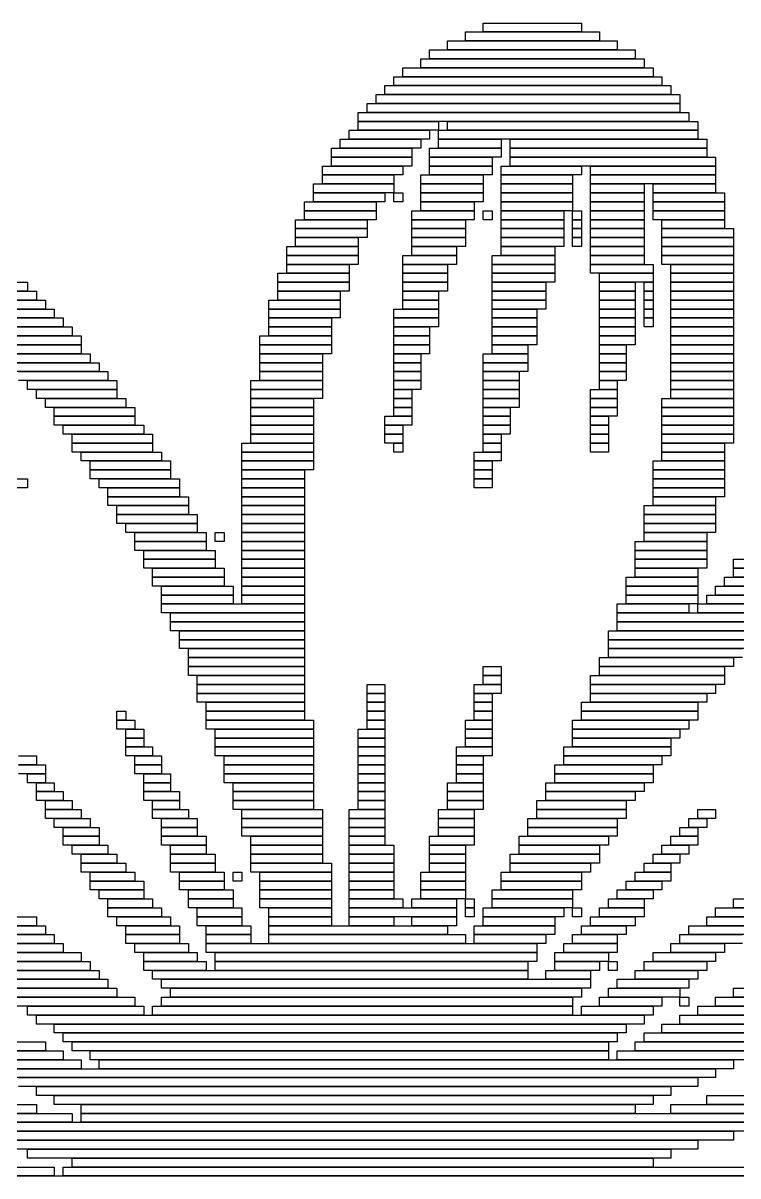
# Model space of a CAD drawing. Extents: x 372 to 652, y 304 to 721.
# Drawn here: x 474.5 to 554.5, y 592 to 721 of the extents above; entities that cross this region are included whole.
import ezdxf

# ---------------------------------------------------------------- set-up
doc = ezdxf.new("R2010")
doc.units = 0

msp = doc.modelspace()

# ---------------------------------------------------------------- linework, layer by layer
for p, q in [((524, 720), (539, 720)), ((524, 719), (524, 720)), ((526, 721), (537, 721)), ((526, 720), (526, 721)), ((537, 720), (526, 720)), ((537, 721), (537, 720)), ((539, 720), (539, 719)), ((522, 719), (541, 719)), ((522, 718), (522, 719)), ((539, 719), (524, 719)), ((541, 719), (541, 718)), ((520, 718), (543, 718)), ((520, 717), (520, 718)), ((541, 718), (522, 718)), ((543, 718), (543, 717)), ((517, 716), (545, 716)), ((517, 715), (517, 716)), ((519, 717), (544, 717)), ((519, 716), (519, 717)), ((544, 716), (519, 716)), ((543, 717), (520, 717)), ((544, 717), (544, 716)), ((545, 716), (545, 715)), ((516, 715), (546, 715)), ((516, 714), (516, 715)), ((545, 715), (517, 715)), ((546, 715), (546, 714)), ((515, 714), (547, 714)), ((515, 713), (515, 714)), ((546, 714), (516, 714)), ((547, 714), (547, 713)), ((514, 713), (548, 713)), ((514, 712), (514, 713)), ((547, 713), (515, 713)), ((548, 713), (548, 712)), ((512, 711), (549, 711)), ((512, 710), (512, 711)), ((513, 712), (548, 712)), ((513, 711), (513, 712)), ((548, 711), (513, 711)), ((548, 712), (514, 712)), ((548, 712), (548, 711)), ((549, 711), (549, 710)), ((549, 710), (512, 710)), ((512, 710), (521, 710)), ((512, 709), (512, 710)), ((521, 710), (521, 709)), ((522, 710), (550, 710)), ((522, 709), (522, 710)), ((550, 710), (550, 709)), ((511, 709), (520, 709)), ((511, 708), (511, 709)), ((521, 709), (512, 709)), ((520, 709), (520, 708)), ((521, 709), (550, 709)), ((521, 708), (521, 709)), ((550, 709), (522, 709)), ((550, 709), (550, 708)), ((509, 707), (518, 707)), ((509, 706), (509, 707)), ((510, 708), (519, 708)), ((510, 707), (510, 708)), ((519, 707), (510, 707)), ((520, 708), (511, 708)), ((518, 707), (518, 706)), ((519, 708), (519, 707)), ((520, 707), (528, 707)), ((520, 706), (520, 707)), ((550, 708), (521, 708)), ((521, 708), (528, 708)), ((521, 707), (521, 708)), ((528, 707), (521, 707)), ((528, 708), (528, 707)), ((528, 707), (528, 706)), ((529, 708), (551, 708)), ((529, 707), (529, 708)), ((551, 707), (529, 707)), ((529, 707), (551, 707)), ((529, 706), (529, 707)), ((551, 708), (551, 707)), ((551, 707), (551, 706)), ((518, 706), (509, 706)), ((509, 706), (518, 706)), ((509, 705), (509, 706)), ((518, 706), (518, 705)), ((528, 706), (520, 706)), ((520, 706), (527, 706)), ((520, 705), (520, 706)), ((527, 706), (527, 705)), ((551, 706), (529, 706)), ((529, 706), (552, 706)), ((529, 705), (529, 706)), ((552, 706), (552, 705)), ((508, 705), (517, 705)), ((508, 704), (508, 705)), ((518, 705), (509, 705)), ((517, 705), (517, 704)), ((527, 705), (520, 705)), ((520, 705), (527, 705)), ((520, 704), (520, 705)), ((527, 705), (527, 704)), ((528, 705), (537, 705)), ((528, 704), (528, 705)), ((552, 705), (529, 705)), ((537, 705), (537, 704)), ((538, 705), (552, 705)), ((538, 704), (538, 705)), ((552, 705), (552, 704)), ((517, 704), (508, 704)), ((508, 704), (516, 704)), ((508, 703), (508, 704)), ((516, 704), (516, 703)), ((519, 704), (526, 704)), ((519, 703), (519, 704)), ((527, 704), (520, 704)), ((526, 704), (526, 703)), ((537, 704), (528, 704)), ((528, 704), (536, 704)), ((528, 703), (528, 704)), ((536, 704), (536, 703)), ((552, 704), (538, 704)), ((538, 704), (552, 704)), ((538, 703), (538, 704)), ((552, 704), (552, 703)), ((507, 703), (516, 703)), ((507, 702), (507, 703)), ((516, 702), (507, 702)), ((507, 702), (515, 702)), ((507, 701), (507, 702)), ((516, 703), (508, 703)), ((515, 702), (515, 701)), ((516, 703), (516, 702)), ((516, 702), (517, 702)), ((516, 701), (516, 702)), ((517, 702), (517, 701)), ((526, 703), (519, 703)), ((519, 703), (526, 703)), ((519, 702), (519, 703)), ((526, 702), (519, 702)), ((519, 702), (526, 702)), ((519, 701), (519, 702)), ((526, 703), (526, 702)), ((526, 702), (526, 701)), ((536, 703), (528, 703)), ((528, 703), (536, 703)), ((528, 702), (528, 703)), ((536, 702), (528, 702)), ((528, 702), (536, 702)), ((528, 701), (528, 702)), ((536, 703), (536, 702)), ((536, 702), (536, 701)), ((552, 703), (538, 703)), ((538, 703), (544, 703)), ((538, 702), (538, 703)), ((544, 702), (538, 702)), ((538, 702), (544, 702)), ((538, 701), (538, 702)), ((544, 703), (544, 702)), ((544, 702), (544, 701)), ((545, 703), (552, 703)), ((545, 702), (545, 703)), ((552, 702), (545, 702)), ((545, 702), (553, 702)), ((545, 701), (545, 702)), ((552, 703), (552, 702)), ((553, 702), (553, 701)), ((506, 701), (514, 701)), ((506, 700), (506, 701)), ((515, 701), (507, 701)), ((514, 701), (514, 700)), ((517, 701), (516, 701)), ((526, 701), (519, 701)), ((519, 701), (525, 701)), ((519, 700), (519, 701)), ((525, 701), (525, 700)), ((536, 701), (528, 701)), ((528, 701), (536, 701)), ((528, 700), (528, 701)), ((536, 701), (536, 700)), ((544, 701), (538, 701)), ((538, 701), (544, 701)), ((538, 700), (538, 701)), ((544, 701), (544, 700)), ((553, 701), (545, 701)), ((545, 701), (553, 701)), ((545, 700), (545, 701)), ((553, 701), (553, 700)), ((514, 700), (506, 700)), ((506, 700), (514, 700)), ((506, 699), (506, 700)), ((514, 700), (514, 699)), ((518, 700), (525, 700)), ((518, 699), (518, 700)), ((525, 700), (519, 700)), ((525, 700), (525, 699)), ((526, 700), (527, 700)), ((526, 699), (526, 700)), ((527, 700), (527, 699)), ((536, 700), (528, 700)), ((528, 700), (535, 700)), ((528, 699), (528, 700)), ((535, 700), (535, 699)), ((536, 700), (537, 700)), ((536, 699), (536, 700)), ((537, 700), (537, 699)), ((544, 700), (538, 700)), ((538, 700), (544, 700)), ((538, 699), (538, 700)), ((544, 700), (544, 699)), ((553, 700), (545, 700)), ((545, 700), (553, 700)), ((545, 699), (545, 700)), ((553, 700), (553, 699)), ((505, 699), (513, 699)), ((505, 698), (505, 699)), ((513, 698), (505, 698)), ((505, 698), (513, 698)), ((505, 697), (505, 698)), ((514, 699), (506, 699)), ((513, 699), (513, 698)), ((513, 698), (513, 697)), ((525, 699), (518, 699)), ((518, 699), (524, 699)), ((518, 698), (518, 699)), ((524, 698), (518, 698)), ((518, 698), (524, 698)), ((518, 697), (518, 698)), ((524, 699), (524, 698)), ((524, 698), (524, 697)), ((527, 699), (526, 699)), ((535, 699), (528, 699)), ((528, 699), (535, 699)), ((528, 698), (528, 699)), ((535, 698), (528, 698)), ((528, 698), (535, 698)), ((528, 697), (528, 698)), ((535, 699), (535, 698)), ((535, 698), (535, 697)), ((537, 699), (536, 699)), ((536, 699), (537, 699)), ((536, 698), (536, 699)), ((537, 698), (536, 698)), ((536, 698), (537, 698)), ((536, 697), (536, 698)), ((537, 699), (537, 698)), ((537, 698), (537, 697)), ((544, 699), (538, 699)), ((538, 699), (544, 699)), ((538, 698), (538, 699)), ((544, 698), (538, 698)), ((538, 698), (544, 698)), ((538, 697), (538, 698)), ((544, 699), (544, 698)), ((544, 698), (544, 697)), ((553, 699), (545, 699)), ((546, 699), (553, 699)), ((546, 698), (546, 699)), ((553, 698), (546, 698)), ((546, 698), (554, 698)), ((546, 697), (546, 698)), ((553, 699), (553, 698)), ((554, 698), (554, 697)), ((513, 697), (505, 697)), ((505, 697), (512, 697)), ((505, 696), (505, 697)), ((512, 697), (512, 696)), ((524, 697), (518, 697)), ((518, 697), (524, 697)), ((518, 696), (518, 697)), ((524, 697), (524, 696)), ((535, 697), (528, 697)), ((528, 697), (535, 697)), ((528, 696), (528, 697)), ((535, 697), (535, 696)), ((537, 697), (536, 697)), ((536, 697), (537, 697)), ((536, 696), (536, 697)), ((537, 697), (537, 696)), ((544, 697), (538, 697)), ((538, 697), (544, 697)), ((538, 696), (538, 697)), ((544, 697), (544, 696)), ((554, 697), (546, 697)), ((546, 697), (554, 697)), ((546, 696), (546, 697)), ((554, 697), (554, 696)), ((504, 696), (512, 696)), ((504, 695), (504, 696)), ((512, 696), (505, 696)), ((512, 696), (512, 695)), ((524, 696), (518, 696)), ((518, 696), (523, 696)), ((518, 695), (518, 696)), ((523, 696), (523, 695)), ((535, 696), (528, 696)), ((528, 696), (534, 696)), ((528, 695), (528, 696)), ((534, 696), (534, 695)), ((537, 696), (536, 696)), ((544, 696), (538, 696)), ((538, 696), (544, 696)), ((538, 695), (538, 696)), ((544, 696), (544, 695)), ((554, 696), (546, 696)), ((546, 696), (554, 696)), ((546, 695), (546, 696)), ((554, 696), (554, 695)), ((512, 695), (504, 695)), ((504, 695), (512, 695)), ((504, 694), (504, 695)), ((512, 695), (512, 694)), ((517, 695), (523, 695)), ((517, 694), (517, 695)), ((523, 695), (518, 695)), ((523, 695), (523, 694)), ((527, 695), (534, 695)), ((527, 694), (527, 695)), ((534, 695), (528, 695)), ((534, 695), (534, 694)), ((544, 695), (538, 695)), ((538, 695), (544, 695)), ((538, 694), (538, 695)), ((544, 695), (544, 694)), ((554, 695), (546, 695)), ((546, 695), (554, 695)), ((546, 694), (546, 695)), ((554, 695), (554, 694)), ((503, 693), (511, 693)), ((503, 692), (503, 693)), ((512, 694), (504, 694)), ((504, 694), (511, 694)), ((504, 693), (504, 694)), ((511, 693), (504, 693)), ((511, 694), (511, 693)), ((511, 693), (511, 692)), ((523, 694), (517, 694)), ((517, 694), (522, 694)), ((517, 693), (517, 694)), ((522, 693), (517, 693)), ((517, 693), (522, 693)), ((517, 692), (517, 693)), ((522, 694), (522, 693)), ((522, 693), (522, 692)), ((534, 694), (527, 694)), ((527, 694), (534, 694)), ((527, 693), (527, 694)), ((534, 693), (527, 693)), ((527, 693), (534, 693)), ((527, 692), (527, 693)), ((534, 694), (534, 693)), ((534, 693), (534, 692)), ((544, 694), (538, 694)), ((538, 694), (545, 694)), ((538, 693), (538, 694)), ((545, 693), (538, 693)), ((539, 693), (545, 693)), ((539, 692), (539, 693)), ((545, 694), (545, 693)), ((545, 693), (545, 692)), ((554, 694), (546, 694)), ((547, 694), (554, 694)), ((547, 693), (547, 694)), ((554, 693), (547, 693)), ((547, 693), (554, 693)), ((547, 692), (547, 693)), ((554, 694), (554, 693)), ((554, 693), (554, 692)), ((463, 692), (475, 692)), ((475, 692), (475, 691)), ((511, 692), (503, 692)), ((503, 692), (511, 692)), ((503, 691), (503, 692)), ((511, 692), (511, 691)), ((522, 692), (517, 692)), ((517, 692), (522, 692)), ((517, 691), (517, 692)), ((522, 692), (522, 691)), ((534, 692), (527, 692)), ((527, 692), (533, 692)), ((527, 691), (527, 692)), ((533, 692), (533, 691)), ((545, 692), (539, 692)), ((539, 692), (543, 692)), ((539, 691), (539, 692)), ((543, 692), (543, 691)), ((544, 692), (545, 692)), ((544, 691), (544, 692)), ((545, 692), (545, 691)), ((554, 692), (547, 692)), ((547, 692), (554, 692)), ((547, 691), (547, 692)), ((554, 692), (554, 691)), ((475, 691), (463, 691)), ((465, 691), (476, 691)), ((476, 691), (476, 690)), ((511, 691), (503, 691)), ((503, 691), (510, 691)), ((503, 690), (503, 691)), ((510, 691), (510, 690)), ((522, 691), (517, 691)), ((517, 691), (521, 691)), ((517, 690), (517, 691)), ((521, 691), (521, 690)), ((533, 691), (527, 691)), ((527, 691), (533, 691)), ((527, 690), (527, 691)), ((533, 691), (533, 690)), ((543, 691), (539, 691)), ((539, 691), (543, 691)), ((539, 690), (539, 691)), ((543, 691), (543, 690)), ((545, 691), (544, 691)), ((544, 691), (545, 691)), ((544, 690), (544, 691)), ((545, 691), (545, 690)), ((554, 691), (547, 691)), ((547, 691), (554, 691)), ((547, 690), (547, 691)), ((554, 691), (554, 690)), ((476, 690), (465, 690)), ((466, 690), (477, 690)), ((477, 689), (466, 689)), ((467, 689), (478, 689)), ((477, 690), (477, 689)), ((478, 689), (478, 688)), ((502, 690), (510, 690)), ((502, 689), (502, 690)), ((510, 689), (502, 689)), ((502, 689), (510, 689)), ((502, 688), (502, 689)), ((510, 690), (503, 690)), ((510, 690), (510, 689)), ((510, 689), (510, 688)), ((516, 689), (521, 689)), ((516, 688), (516, 689)), ((521, 690), (517, 690)), ((517, 690), (521, 690)), ((517, 689), (517, 690)), ((521, 689), (517, 689)), ((521, 690), (521, 689)), ((521, 689), (521, 688)), ((533, 690), (527, 690)), ((527, 690), (533, 690)), ((527, 689), (527, 690)), ((533, 689), (527, 689)), ((527, 689), (532, 689)), ((527, 688), (527, 689)), ((532, 689), (532, 688)), ((533, 690), (533, 689)), ((543, 690), (539, 690)), ((539, 690), (543, 690)), ((539, 689), (539, 690)), ((543, 689), (539, 689)), ((539, 689), (543, 689)), ((539, 688), (539, 689)), ((543, 690), (543, 689)), ((543, 689), (543, 688)), ((545, 690), (544, 690)), ((544, 690), (545, 690)), ((544, 689), (544, 690)), ((545, 689), (544, 689)), ((544, 689), (545, 689)), ((544, 688), (544, 689)), ((545, 690), (545, 689)), ((545, 689), (545, 688)), ((554, 690), (547, 690)), ((547, 690), (554, 690)), ((547, 689), (547, 690)), ((554, 689), (547, 689)), ((547, 689), (554, 689)), ((547, 688), (547, 689)), ((554, 690), (554, 689)), ((554, 689), (554, 688)), ((478, 688), (467, 688)), ((469, 688), (479, 688)), ((479, 688), (479, 687)), ((510, 688), (502, 688)), ((502, 688), (509, 688)), ((502, 687), (502, 688)), ((509, 688), (509, 687)), ((521, 688), (516, 688)), ((516, 688), (521, 688)), ((516, 687), (516, 688)), ((521, 688), (521, 687)), ((532, 688), (527, 688)), ((527, 688), (532, 688)), ((527, 687), (527, 688)), ((532, 688), (532, 687)), ((543, 688), (539, 688)), ((539, 688), (543, 688)), ((539, 687), (539, 688)), ((543, 688), (543, 687)), ((545, 688), (544, 688)), ((544, 688), (545, 688)), ((544, 687), (544, 688)), ((545, 688), (545, 687)), ((554, 688), (547, 688)), ((547, 688), (554, 688)), ((547, 687), (547, 688)), ((554, 688), (554, 687)), ((479, 687), (469, 687)), ((470, 687), (480, 687)), ((480, 687), (480, 686)), ((509, 687), (502, 687)), ((502, 687), (509, 687)), ((502, 686), (502, 687)), ((509, 687), (509, 686)), ((521, 687), (516, 687)), ((516, 687), (520, 687)), ((516, 686), (516, 687)), ((520, 687), (520, 686)), ((532, 687), (527, 687)), ((527, 687), (532, 687)), ((527, 686), (527, 687)), ((532, 687), (532, 686)), ((543, 687), (539, 687)), ((539, 687), (543, 687)), ((539, 686), (539, 687)), ((543, 687), (543, 686)), ((545, 687), (544, 687)), ((554, 687), (547, 687)), ((547, 687), (554, 687)), ((547, 686), (547, 687)), ((554, 687), (554, 686)), ((480, 686), (470, 686)), ((471, 686), (481, 686)), ((481, 685), (471, 685)), ((472, 685), (481, 685)), ((481, 686), (481, 685)), ((481, 685), (481, 684)), ((501, 686), (509, 686)), ((501, 685), (501, 686)), ((509, 685), (501, 685)), ((501, 685), (509, 685)), ((501, 684), (501, 685)), ((509, 686), (502, 686)), ((509, 686), (509, 685)), ((509, 685), (509, 684)), ((520, 686), (516, 686)), ((516, 686), (520, 686)), ((516, 685), (516, 686)), ((520, 685), (516, 685)), ((516, 685), (520, 685)), ((516, 684), (516, 685)), ((520, 686), (520, 685)), ((520, 685), (520, 684)), ((532, 686), (527, 686)), ((527, 686), (532, 686)), ((527, 685), (527, 686)), ((532, 685), (527, 685)), ((527, 685), (531, 685)), ((527, 684), (527, 685)), ((531, 685), (531, 684)), ((532, 686), (532, 685)), ((543, 686), (539, 686)), ((539, 686), (543, 686)), ((539, 685), (539, 686)), ((543, 685), (539, 685)), ((539, 685), (542, 685)), ((539, 684), (539, 685)), ((542, 685), (542, 684)), ((543, 686), (543, 685)), ((554, 686), (547, 686)), ((547, 686), (554, 686)), ((547, 685), (547, 686)), ((554, 685), (547, 685)), ((547, 685), (554, 685)), ((547, 684), (547, 685)), ((554, 686), (554, 685)), ((554, 685), (554, 684)), ((481, 684), (472, 684)), ((473, 684), (482, 684)), ((482, 684), (482, 683)), ((509, 684), (501, 684)), ((501, 684), (508, 684)), ((501, 683), (501, 684)), ((508, 684), (508, 683)), ((520, 684), (516, 684)), ((516, 684), (519, 684)), ((516, 683), (516, 684)), ((519, 684), (519, 683)), ((526, 684), (531, 684)), ((526, 683), (526, 684)), ((531, 684), (527, 684)), ((531, 684), (531, 683)), ((542, 684), (539, 684)), ((539, 684), (542, 684)), ((539, 683), (539, 684)), ((542, 684), (542, 683)), ((554, 684), (547, 684)), ((547, 684), (554, 684)), ((547, 683), (547, 684)), ((554, 684), (554, 683)), ((482, 683), (473, 683)), ((473, 683), (483, 683)), ((483, 683), (483, 682)), ((508, 683), (501, 683)), ((501, 683), (508, 683)), ((501, 682), (501, 683)), ((508, 683), (508, 682)), ((519, 683), (516, 683)), ((516, 683), (519, 683)), ((516, 682), (516, 683)), ((519, 683), (519, 682)), ((531, 683), (526, 683)), ((526, 683), (531, 683)), ((526, 682), (526, 683)), ((531, 683), (531, 682)), ((542, 683), (539, 683)), ((539, 683), (542, 683)), ((539, 682), (539, 683)), ((542, 683), (542, 682)), ((554, 683), (547, 683)), ((547, 683), (554, 683)), ((547, 682), (547, 683)), ((554, 683), (554, 682)), ((483, 682), (473, 682)), ((474, 682), (484, 682)), ((484, 682), (484, 681)), ((508, 682), (501, 682)), ((501, 682), (508, 682)), ((501, 681), (501, 682)), ((508, 682), (508, 681)), ((519, 682), (516, 682)), ((516, 682), (519, 682)), ((516, 681), (516, 682)), ((519, 682), (519, 681)), ((531, 682), (526, 682)), ((526, 682), (530, 682)), ((526, 681), (526, 682)), ((530, 682), (530, 681)), ((542, 682), (539, 682)), ((539, 682), (542, 682)), ((539, 681), (539, 682)), ((542, 682), (542, 681)), ((554, 682), (547, 682)), ((547, 682), (554, 682)), ((547, 681), (547, 682)), ((554, 682), (554, 681)), ((484, 681), (474, 681)), ((475, 681), (485, 681)), ((475, 680), (475, 681)), ((485, 680), (475, 680)), ((476, 680), (485, 680)), ((476, 679), (476, 680)), ((485, 681), (485, 680)), ((485, 680), (485, 679)), ((500, 681), (508, 681)), ((500, 680), (500, 681)), ((508, 680), (500, 680)), ((500, 680), (508, 680)), ((500, 679), (500, 680)), ((508, 681), (501, 681)), ((508, 681), (508, 680)), ((508, 680), (508, 679)), ((519, 681), (516, 681)), ((516, 681), (519, 681)), ((516, 680), (516, 681)), ((519, 680), (516, 680)), ((516, 680), (518, 680)), ((516, 679), (516, 680)), ((518, 680), (518, 679)), ((519, 681), (519, 680)), ((530, 681), (526, 681)), ((526, 681), (530, 681)), ((526, 680), (526, 681)), ((530, 680), (526, 680)), ((526, 680), (530, 680)), ((526, 679), (526, 680)), ((530, 681), (530, 680)), ((530, 680), (530, 679)), ((538, 680), (541, 680)), ((538, 679), (538, 680)), ((542, 681), (539, 681)), ((539, 681), (541, 681)), ((539, 680), (539, 681)), ((541, 680), (539, 680)), ((541, 681), (541, 680)), ((541, 680), (541, 679)), ((554, 681), (547, 681)), ((547, 681), (554, 681)), ((547, 680), (547, 681)), ((554, 680), (547, 680)), ((547, 680), (554, 680)), ((547, 679), (547, 680)), ((554, 681), (554, 680)), ((554, 680), (554, 679)), ((485, 679), (476, 679)), ((477, 679), (486, 679)), ((477, 678), (477, 679)), ((486, 679), (486, 678)), ((508, 679), (500, 679)), ((500, 679), (507, 679)), ((500, 678), (500, 679)), ((507, 679), (507, 678)), ((518, 679), (516, 679)), ((516, 679), (518, 679)), ((516, 678), (516, 679)), ((518, 679), (518, 678)), ((530, 679), (526, 679)), ((526, 679), (530, 679)), ((526, 678), (526, 679)), ((530, 679), (530, 678)), ((541, 679), (538, 679)), ((538, 679), (541, 679)), ((538, 678), (538, 679)), ((541, 679), (541, 678)), ((546, 679), (554, 679)), ((546, 678), (546, 679)), ((554, 679), (547, 679)), ((554, 679), (554, 678)), ((486, 678), (477, 678)), ((478, 678), (487, 678)), ((478, 677), (478, 678)), ((487, 678), (487, 677)), ((507, 678), (500, 678)), ((500, 678), (507, 678)), ((500, 677), (500, 678)), ((507, 678), (507, 677)), ((518, 678), (516, 678)), ((516, 678), (518, 678)), ((516, 677), (516, 678)), ((518, 678), (518, 677)), ((530, 678), (526, 678)), ((526, 678), (529, 678)), ((526, 677), (526, 678)), ((529, 678), (529, 677)), ((541, 678), (538, 678)), ((538, 678), (541, 678)), ((538, 677), (538, 678)), ((541, 678), (541, 677)), ((554, 678), (546, 678)), ((546, 678), (554, 678)), ((546, 677), (546, 678)), ((554, 678), (554, 677)), ((487, 677), (478, 677)), ((478, 677), (487, 677)), ((478, 676), (478, 677)), ((487, 676), (478, 676)), ((479, 676), (488, 676)), ((479, 675), (479, 676)), ((487, 677), (487, 676)), ((488, 676), (488, 675)), ((507, 677), (500, 677)), ((500, 677), (507, 677)), ((500, 676), (500, 677)), ((507, 676), (500, 676)), ((500, 676), (507, 676)), ((500, 675), (500, 676)), ((507, 677), (507, 676)), ((507, 676), (507, 675)), ((515, 677), (518, 677)), ((515, 676), (515, 677)), ((518, 676), (515, 676)), ((515, 676), (517, 676)), ((515, 675), (515, 676)), ((518, 677), (516, 677)), ((517, 676), (517, 675)), ((518, 677), (518, 676)), ((529, 677), (526, 677)), ((526, 677), (529, 677)), ((526, 676), (526, 677)), ((529, 676), (526, 676)), ((526, 676), (529, 676)), ((526, 675), (526, 676)), ((529, 677), (529, 676)), ((529, 676), (529, 675)), ((541, 677), (538, 677)), ((538, 677), (540, 677)), ((538, 676), (538, 677)), ((540, 676), (538, 676)), ((538, 676), (540, 676)), ((538, 675), (538, 676)), ((540, 677), (540, 676)), ((540, 676), (540, 675)), ((554, 677), (546, 677)), ((546, 677), (554, 677)), ((546, 676), (546, 677)), ((554, 676), (546, 676)), ((546, 676), (554, 676)), ((546, 675), (546, 676)), ((554, 677), (554, 676)), ((554, 676), (554, 675)), ((488, 675), (479, 675)), ((480, 675), (489, 675)), ((480, 674), (480, 675)), ((489, 675), (489, 674)), ((507, 675), (500, 675)), ((500, 675), (507, 675)), ((500, 674), (500, 675)), ((507, 675), (507, 674)), ((517, 675), (515, 675)), ((515, 675), (517, 675)), ((515, 674), (515, 675)), ((517, 675), (517, 674)), ((529, 675), (526, 675)), ((526, 675), (528, 675)), ((526, 674), (526, 675)), ((528, 675), (528, 674)), ((540, 675), (538, 675)), ((538, 675), (540, 675)), ((538, 674), (538, 675)), ((540, 675), (540, 674)), ((554, 675), (546, 675)), ((546, 675), (554, 675)), ((546, 674), (546, 675)), ((554, 675), (554, 674)), ((489, 674), (480, 674)), ((480, 674), (489, 674)), ((480, 673), (480, 674)), ((489, 674), (489, 673)), ((499, 674), (507, 674)), ((499, 673), (499, 674)), ((507, 674), (500, 674)), ((507, 674), (507, 673)), ((517, 674), (515, 674)), ((516, 674), (517, 674)), ((516, 673), (516, 674)), ((517, 674), (517, 673)), ((528, 674), (526, 674)), ((526, 674), (528, 674)), ((526, 673), (526, 674)), ((528, 674), (528, 673)), ((540, 674), (538, 674)), ((538, 674), (540, 674)), ((538, 673), (538, 674)), ((540, 674), (540, 673)), ((554, 674), (546, 674)), ((546, 674), (553, 674)), ((546, 673), (546, 674)), ((553, 674), (553, 673)), ((489, 673), (480, 673)), ((481, 673), (490, 673)), ((481, 672), (481, 673)), ((490, 673), (490, 672)), ((507, 673), (499, 673)), ((499, 673), (507, 673)), ((499, 672), (499, 673)), ((507, 673), (507, 672)), ((517, 673), (516, 673)), ((525, 673), (528, 673)), ((525, 672), (525, 673)), ((528, 673), (526, 673)), ((528, 673), (528, 672)), ((540, 673), (538, 673)), ((553, 673), (546, 673)), ((546, 673), (553, 673)), ((546, 672), (546, 673)), ((553, 673), (553, 672)), ((490, 672), (481, 672)), ((482, 672), (491, 672)), ((482, 671), (482, 672)), ((491, 671), (482, 671)), ((482, 671), (491, 671)), ((482, 670), (482, 671)), ((491, 672), (491, 671)), ((491, 671), (491, 670)), ((507, 672), (499, 672)), ((499, 672), (507, 672)), ((499, 671), (499, 672)), ((507, 671), (499, 671)), ((499, 671), (506, 671)), ((499, 670), (499, 671)), ((506, 671), (506, 670)), ((507, 672), (507, 671)), ((528, 672), (525, 672)), ((525, 672), (527, 672)), ((525, 671), (525, 672)), ((527, 671), (525, 671)), ((525, 671), (527, 671)), ((525, 670), (525, 671)), ((527, 672), (527, 671)), ((527, 671), (527, 670)), ((545, 672), (553, 672)), ((545, 671), (545, 672)), ((553, 671), (545, 671)), ((545, 671), (553, 671)), ((545, 670), (545, 671)), ((553, 672), (546, 672)), ((553, 672), (553, 671)), ((553, 671), (553, 670)), ((473, 670), (475, 670)), ((475, 670), (475, 669)), ((491, 670), (482, 670)), ((483, 670), (492, 670)), ((483, 669), (483, 670)), ((492, 670), (492, 669)), ((506, 670), (499, 670)), ((499, 670), (506, 670)), ((499, 669), (499, 670)), ((506, 670), (506, 669)), ((527, 670), (525, 670)), ((525, 670), (527, 670)), ((525, 669), (525, 670)), ((527, 670), (527, 669)), ((553, 670), (545, 670)), ((545, 670), (553, 670)), ((545, 669), (545, 670)), ((553, 670), (553, 669)), ((475, 669), (473, 669)), ((492, 669), (483, 669)), ((484, 669), (492, 669)), ((484, 668), (484, 669)), ((492, 669), (492, 668)), ((506, 669), (499, 669)), ((499, 669), (506, 669)), ((499, 668), (499, 669)), ((506, 669), (506, 668)), ((527, 669), (525, 669)), ((553, 669), (545, 669)), ((545, 669), (553, 669)), ((545, 668), (545, 669)), ((553, 669), (553, 668)), ((492, 668), (484, 668)), ((484, 668), (493, 668)), ((484, 667), (484, 668)), ((493, 667), (484, 667)), ((485, 667), (493, 667)), ((485, 666), (485, 667)), ((493, 668), (493, 667)), ((493, 667), (493, 666)), ((506, 668), (499, 668)), ((499, 668), (506, 668)), ((499, 667), (499, 668)), ((506, 667), (499, 667)), ((499, 667), (506, 667)), ((499, 666), (499, 667)), ((506, 668), (506, 667)), ((506, 667), (506, 666)), ((544, 667), (552, 667)), ((544, 666), (544, 667)), ((553, 668), (545, 668)), ((545, 668), (552, 668)), ((545, 667), (545, 668)), ((552, 667), (545, 667)), ((552, 668), (552, 667)), ((552, 667), (552, 666)), ((493, 666), (485, 666)), ((485, 666), (494, 666)), ((485, 665), (485, 666)), ((494, 666), (494, 665)), ((506, 666), (499, 666)), ((499, 666), (506, 666)), ((499, 665), (499, 666)), ((506, 666), (506, 665)), ((552, 666), (544, 666)), ((544, 666), (552, 666)), ((544, 665), (544, 666)), ((552, 666), (552, 665)), ((494, 665), (485, 665)), ((486, 665), (494, 665)), ((486, 664), (486, 665)), ((494, 665), (494, 664)), ((506, 665), (499, 665)), ((499, 665), (506, 665)), ((499, 664), (499, 665)), ((506, 665), (506, 664)), ((552, 665), (544, 665)), ((544, 665), (552, 665)), ((544, 664), (544, 665)), ((552, 665), (552, 664)), ((494, 664), (486, 664)), ((487, 664), (495, 664)), ((487, 663), (487, 664)), ((495, 664), (495, 663)), ((496, 664), (497, 664)), ((496, 663), (496, 664)), ((497, 664), (497, 663)), ((506, 664), (499, 664)), ((499, 664), (506, 664)), ((499, 663), (499, 664)), ((506, 664), (506, 663)), ((552, 664), (544, 664)), ((544, 664), (551, 664)), ((544, 663), (544, 664)), ((551, 664), (551, 663)), ((495, 663), (487, 663)), ((487, 663), (495, 663)), ((487, 662), (487, 663)), ((495, 662), (487, 662)), ((488, 662), (496, 662)), ((488, 661), (488, 662)), ((495, 663), (495, 662)), ((497, 663), (496, 663)), ((496, 662), (496, 661)), ((506, 663), (499, 663)), ((499, 663), (506, 663)), ((499, 662), (499, 663)), ((506, 662), (499, 662)), ((499, 662), (506, 662)), ((499, 661), (499, 662)), ((506, 663), (506, 662)), ((506, 662), (506, 661)), ((543, 663), (551, 663)), ((543, 662), (543, 663)), ((551, 662), (543, 662)), ((543, 662), (551, 662)), ((543, 661), (543, 662)), ((551, 663), (544, 663)), ((551, 663), (551, 662)), ((551, 662), (551, 661)), ((496, 661), (488, 661)), ((488, 661), (496, 661)), ((488, 660), (488, 661)), ((496, 661), (496, 660)), ((506, 661), (499, 661)), ((499, 661), (506, 661)), ((499, 660), (499, 661)), ((506, 661), (506, 660)), ((551, 661), (543, 661)), ((543, 661), (551, 661)), ((543, 660), (543, 661)), ((551, 661), (551, 660)), ((554, 661), (564, 661)), ((554, 660), (554, 661)), ((496, 660), (488, 660)), ((489, 660), (497, 660)), ((489, 659), (489, 660)), ((497, 660), (497, 659)), ((506, 660), (499, 660)), ((499, 660), (506, 660)), ((499, 659), (499, 660)), ((506, 660), (506, 659)), ((551, 660), (543, 660)), ((543, 660), (550, 660)), ((543, 659), (543, 660)), ((550, 660), (550, 659)), ((564, 660), (554, 660)), ((554, 660), (563, 660)), ((554, 659), (554, 660)), ((497, 659), (489, 659)), ((489, 659), (497, 659)), ((489, 658), (489, 659)), ((497, 658), (489, 658)), ((490, 658), (498, 658)), ((490, 657), (490, 658)), ((497, 659), (497, 658)), ((498, 658), (498, 657)), ((506, 659), (499, 659)), ((499, 659), (506, 659)), ((499, 658), (499, 659)), ((506, 658), (499, 658)), ((499, 658), (506, 658)), ((499, 657), (499, 658)), ((506, 659), (506, 658)), ((506, 658), (506, 657)), ((542, 659), (550, 659)), ((542, 658), (542, 659)), ((550, 658), (542, 658)), ((542, 658), (550, 658)), ((542, 657), (542, 658)), ((550, 659), (543, 659)), ((550, 659), (550, 658)), ((550, 658), (550, 657)), ((552, 658), (561, 658)), ((552, 657), (552, 658)), ((553, 659), (562, 659)), ((553, 658), (553, 659)), ((562, 658), (553, 658)), ((563, 659), (554, 659)), ((498, 657), (490, 657)), ((490, 657), (498, 657)), ((490, 656), (490, 657)), ((498, 657), (498, 656)), ((506, 657), (499, 657)), ((499, 657), (506, 657)), ((499, 656), (499, 657)), ((506, 657), (506, 656)), ((550, 657), (542, 657)), ((542, 657), (550, 657)), ((542, 656), (542, 657)), ((550, 657), (550, 656)), ((551, 657), (560, 657)), ((551, 656), (551, 657)), ((561, 657), (552, 657)), ((498, 656), (490, 656)), ((490, 656), (506, 656)), ((490, 655), (490, 656)), ((506, 656), (499, 656)), ((506, 656), (506, 655)), ((541, 656), (549, 656)), ((541, 655), (541, 656)), ((550, 656), (542, 656)), ((549, 656), (549, 655)), ((550, 656), (559, 656)), ((550, 655), (550, 656)), ((560, 656), (551, 656)), ((506, 655), (490, 655)), ((491, 655), (506, 655)), ((491, 654), (491, 655)), ((506, 655), (506, 654)), ((549, 655), (541, 655)), ((541, 655), (559, 655)), ((541, 654), (541, 655)), ((559, 655), (550, 655)), ((506, 654), (491, 654)), ((491, 654), (506, 654)), ((491, 653), (491, 654)), ((506, 653), (491, 653)), ((492, 653), (506, 653)), ((492, 652), (492, 653)), ((506, 654), (506, 653)), ((506, 653), (506, 652)), ((540, 653), (557, 653)), ((540, 652), (540, 653)), ((559, 654), (541, 654)), ((541, 654), (558, 654)), ((541, 653), (541, 654)), ((558, 653), (541, 653)), ((506, 652), (492, 652)), ((492, 652), (506, 652)), ((492, 651), (492, 652)), ((506, 652), (506, 651)), ((557, 652), (540, 652)), ((540, 652), (556, 652)), ((540, 651), (540, 652)), ((506, 651), (492, 651)), ((493, 651), (506, 651)), ((493, 650), (493, 651)), ((506, 651), (506, 650)), ((556, 651), (540, 651)), ((540, 651), (555, 651)), ((540, 650), (540, 651)), ((506, 650), (493, 650)), ((493, 650), (506, 650)), ((493, 649), (493, 650)), ((506, 649), (493, 649)), ((493, 649), (506, 649)), ((493, 648), (493, 649)), ((506, 650), (506, 649)), ((506, 649), (506, 648)), ((526, 649), (528, 649)), ((526, 648), (526, 649)), ((528, 649), (528, 648)), ((539, 650), (554, 650)), ((539, 649), (539, 650)), ((554, 649), (539, 649)), ((539, 649), (553, 649)), ((539, 648), (539, 649)), ((555, 650), (540, 650)), ((553, 649), (553, 648)), ((554, 650), (554, 649)), ((506, 648), (493, 648)), ((494, 648), (506, 648)), ((494, 647), (494, 648)), ((506, 648), (506, 647)), ((528, 648), (526, 648)), ((526, 648), (528, 648)), ((526, 647), (526, 648)), ((528, 648), (528, 647)), ((538, 648), (553, 648)), ((538, 647), (538, 648)), ((553, 648), (539, 648)), ((553, 648), (553, 647)), ((506, 647), (494, 647)), ((494, 647), (506, 647)), ((494, 646), (494, 647)), ((506, 647), (506, 646)), ((513, 647), (515, 647)), ((513, 646), (513, 647)), ((515, 647), (515, 646)), ((525, 647), (528, 647)), ((525, 646), (525, 647)), ((528, 647), (526, 647)), ((528, 647), (528, 646)), ((553, 647), (538, 647)), ((538, 647), (552, 647)), ((538, 646), (538, 647)), ((552, 647), (552, 646)), ((506, 646), (494, 646)), ((494, 646), (506, 646)), ((494, 645), (494, 646)), ((506, 645), (494, 645)), ((495, 645), (506, 645)), ((495, 644), (495, 645)), ((506, 646), (506, 645)), ((506, 645), (506, 644)), ((515, 646), (513, 646)), ((513, 646), (515, 646)), ((513, 645), (513, 646)), ((515, 645), (513, 645)), ((513, 645), (515, 645)), ((513, 644), (513, 645)), ((515, 646), (515, 645)), ((515, 645), (515, 644)), ((528, 646), (525, 646)), ((525, 646), (527, 646)), ((525, 645), (525, 646)), ((527, 645), (525, 645)), ((525, 645), (527, 645)), ((525, 644), (525, 645)), ((527, 646), (527, 645)), ((527, 645), (527, 644)), ((537, 645), (550, 645)), ((537, 644), (537, 645)), ((552, 646), (538, 646)), ((538, 646), (551, 646)), ((538, 645), (538, 646)), ((551, 645), (538, 645)), ((550, 645), (550, 644)), ((551, 646), (551, 645)), ((485, 644), (486, 644)), ((485, 643), (485, 644)), ((486, 644), (486, 643)), ((506, 644), (495, 644)), ((495, 644), (506, 644)), ((495, 643), (495, 644)), ((506, 644), (506, 643)), ((515, 644), (513, 644)), ((513, 644), (515, 644)), ((513, 643), (513, 644)), ((515, 644), (515, 643)), ((527, 644), (525, 644)), ((525, 644), (527, 644)), ((525, 643), (525, 644)), ((527, 644), (527, 643)), ((550, 644), (537, 644)), ((537, 644), (550, 644)), ((537, 643), (537, 644)), ((550, 644), (550, 643)), ((486, 643), (485, 643)), ((485, 643), (487, 643)), ((485, 642), (485, 643)), ((487, 643), (487, 642)), ((506, 643), (495, 643)), ((495, 643), (507, 643)), ((495, 642), (495, 643)), ((507, 643), (507, 642)), ((515, 643), (513, 643)), ((513, 643), (515, 643)), ((513, 642), (513, 643)), ((515, 643), (515, 642)), ((524, 643), (527, 643)), ((524, 642), (524, 643)), ((527, 643), (525, 643)), ((527, 643), (527, 642)), ((536, 643), (549, 643)), ((536, 642), (536, 643)), ((550, 643), (537, 643)), ((549, 643), (549, 642)), ((487, 642), (485, 642)), ((486, 642), (488, 642)), ((486, 641), (486, 642)), ((488, 642), (488, 641)), ((507, 642), (495, 642)), ((496, 642), (507, 642)), ((496, 641), (496, 642)), ((507, 642), (507, 641)), ((512, 642), (515, 642)), ((512, 641), (512, 642)), ((515, 642), (513, 642)), ((515, 642), (515, 641)), ((527, 642), (524, 642)), ((524, 642), (527, 642)), ((524, 641), (524, 642)), ((527, 642), (527, 641)), ((549, 642), (536, 642)), ((536, 642), (548, 642)), ((536, 641), (536, 642)), ((548, 642), (548, 641)), ((488, 641), (486, 641)), ((486, 641), (488, 641)), ((486, 640), (486, 641)), ((488, 640), (486, 640)), ((486, 640), (489, 640)), ((486, 639), (486, 640)), ((488, 641), (488, 640)), ((489, 640), (489, 639)), ((507, 641), (496, 641)), ((496, 641), (507, 641)), ((496, 640), (496, 641)), ((507, 640), (496, 640)), ((496, 640), (507, 640)), ((496, 639), (496, 640)), ((507, 641), (507, 640)), ((507, 640), (507, 639)), ((515, 641), (512, 641)), ((512, 641), (515, 641)), ((512, 640), (512, 641)), ((515, 640), (512, 640)), ((512, 640), (515, 640)), ((512, 639), (512, 640)), ((515, 641), (515, 640)), ((515, 640), (515, 639)), ((523, 640), (527, 640)), ((523, 639), (523, 640)), ((527, 641), (524, 641)), ((524, 641), (527, 641)), ((524, 640), (524, 641)), ((527, 640), (524, 640)), ((527, 641), (527, 640)), ((527, 640), (527, 639)), ((535, 640), (547, 640)), ((535, 639), (535, 640)), ((548, 641), (536, 641)), ((536, 641), (547, 641)), ((536, 640), (536, 641)), ((547, 640), (536, 640)), ((547, 641), (547, 640)), ((547, 640), (547, 639)), ((474, 639), (476, 639)), ((476, 639), (476, 638)), ((489, 639), (486, 639)), ((487, 639), (490, 639)), ((487, 638), (487, 639)), ((490, 639), (490, 638)), ((507, 639), (496, 639)), ((497, 639), (507, 639)), ((497, 638), (497, 639)), ((507, 639), (507, 638)), ((515, 639), (512, 639)), ((512, 639), (515, 639)), ((512, 638), (512, 639)), ((515, 639), (515, 638)), ((527, 639), (523, 639)), ((523, 639), (526, 639)), ((523, 638), (523, 639)), ((526, 639), (526, 638)), ((547, 639), (535, 639)), ((535, 639), (546, 639)), ((535, 638), (535, 639)), ((546, 639), (546, 638)), ((476, 638), (474, 638)), ((474, 638), (477, 638)), ((477, 638), (477, 637)), ((490, 638), (487, 638)), ((487, 638), (490, 638)), ((487, 637), (487, 638)), ((490, 638), (490, 637)), ((507, 638), (497, 638)), ((497, 638), (507, 638)), ((497, 637), (497, 638)), ((507, 638), (507, 637)), ((515, 638), (512, 638)), ((512, 638), (515, 638)), ((512, 637), (512, 638)), ((515, 638), (515, 637)), ((526, 638), (523, 638)), ((523, 638), (526, 638)), ((523, 637), (523, 638)), ((526, 638), (526, 637)), ((534, 638), (545, 638)), ((534, 637), (534, 638)), ((546, 638), (535, 638)), ((545, 638), (545, 637)), ((477, 637), (474, 637)), ((475, 637), (477, 637)), ((475, 636), (475, 637)), ((477, 636), (475, 636)), ((476, 636), (478, 636)), ((476, 635), (476, 636)), ((477, 637), (477, 636)), ((478, 636), (478, 635)), ((490, 637), (487, 637)), ((488, 637), (491, 637)), ((488, 636), (488, 637)), ((491, 636), (488, 636)), ((488, 636), (491, 636)), ((488, 635), (488, 636)), ((491, 637), (491, 636)), ((491, 636), (491, 635)), ((507, 637), (497, 637)), ((497, 637), (507, 637)), ((497, 636), (497, 637)), ((507, 636), (497, 636)), ((498, 636), (507, 636)), ((498, 635), (498, 636)), ((507, 637), (507, 636)), ((507, 636), (507, 635)), ((515, 637), (512, 637)), ((512, 637), (515, 637)), ((512, 636), (512, 637)), ((515, 636), (512, 636)), ((512, 636), (515, 636)), ((512, 635), (512, 636)), ((515, 637), (515, 636)), ((515, 636), (515, 635)), ((522, 636), (526, 636)), ((522, 635), (522, 636)), ((526, 637), (523, 637)), ((523, 637), (526, 637)), ((523, 636), (523, 637)), ((526, 636), (523, 636)), ((526, 637), (526, 636)), ((526, 636), (526, 635)), ((533, 636), (544, 636)), ((533, 635), (533, 636)), ((545, 637), (534, 637)), ((534, 637), (545, 637)), ((534, 636), (534, 637)), ((545, 636), (534, 636)), ((544, 636), (544, 635)), ((545, 637), (545, 636)), ((478, 635), (476, 635)), ((476, 635), (479, 635)), ((476, 634), (476, 635)), ((479, 635), (479, 634)), ((491, 635), (488, 635)), ((488, 635), (492, 635)), ((488, 634), (488, 635)), ((492, 635), (492, 634)), ((507, 635), (498, 635)), ((498, 635), (507, 635)), ((498, 634), (498, 635)), ((507, 635), (507, 634)), ((515, 635), (512, 635)), ((512, 635), (515, 635)), ((512, 634), (512, 635)), ((515, 635), (515, 634)), ((526, 635), (522, 635)), ((522, 635), (526, 635)), ((522, 634), (522, 635)), ((526, 635), (526, 634)), ((544, 635), (533, 635)), ((533, 635), (543, 635)), ((533, 634), (533, 635)), ((543, 635), (543, 634)), ((479, 634), (476, 634)), ((477, 634), (480, 634)), ((477, 633), (477, 634)), ((480, 634), (480, 633)), ((492, 634), (488, 634)), ((489, 634), (492, 634)), ((489, 633), (489, 634)), ((492, 634), (492, 633)), ((507, 634), (498, 634)), ((498, 634), (507, 634)), ((498, 633), (498, 634)), ((507, 634), (507, 633)), ((515, 634), (512, 634)), ((512, 634), (515, 634)), ((512, 633), (512, 634)), ((515, 634), (515, 633)), ((526, 634), (522, 634)), ((522, 634), (526, 634)), ((522, 633), (522, 634)), ((526, 634), (526, 633)), ((532, 634), (542, 634)), ((532, 633), (532, 634)), ((543, 634), (533, 634)), ((542, 634), (542, 633)), ((480, 633), (477, 633)), ((477, 633), (481, 633)), ((477, 632), (477, 633)), ((481, 633), (481, 632)), ((492, 633), (489, 633)), ((489, 633), (493, 633)), ((489, 632), (489, 633)), ((493, 633), (493, 632)), ((507, 633), (498, 633)), ((499, 633), (508, 633)), ((499, 632), (499, 633)), ((508, 633), (508, 632)), ((511, 633), (515, 633)), ((511, 632), (511, 633)), ((515, 633), (512, 633)), ((515, 633), (515, 632)), ((521, 633), (525, 633)), ((521, 632), (521, 633)), ((526, 633), (522, 633)), ((525, 633), (525, 632)), ((542, 633), (532, 633)), ((532, 633), (542, 633)), ((532, 632), (532, 633)), ((542, 633), (542, 632)), ((550, 633), (552, 633)), ((550, 632), (550, 633)), ((552, 633), (552, 632)), ((481, 632), (477, 632)), ((478, 632), (482, 632)), ((478, 631), (478, 632)), ((482, 631), (478, 631)), ((479, 631), (483, 631)), ((479, 630), (479, 631)), ((482, 632), (482, 631)), ((483, 631), (483, 630)), ((493, 632), (489, 632)), ((490, 632), (494, 632)), ((490, 631), (490, 632)), ((494, 631), (490, 631)), ((490, 631), (494, 631)), ((490, 630), (490, 631)), ((494, 632), (494, 631)), ((494, 631), (494, 630)), ((508, 632), (499, 632)), ((499, 632), (508, 632)), ((499, 631), (499, 632)), ((508, 631), (499, 631)), ((499, 631), (508, 631)), ((499, 630), (499, 631)), ((508, 632), (508, 631)), ((508, 631), (508, 630)), ((515, 632), (511, 632)), ((511, 632), (515, 632)), ((511, 631), (511, 632)), ((515, 631), (511, 631)), ((511, 631), (515, 631)), ((511, 630), (511, 631)), ((515, 632), (515, 631)), ((515, 631), (515, 630)), ((525, 632), (521, 632)), ((521, 632), (525, 632)), ((521, 631), (521, 632)), ((525, 631), (521, 631)), ((521, 631), (525, 631)), ((521, 630), (521, 631)), ((525, 632), (525, 631)), ((525, 631), (525, 630)), ((531, 632), (541, 632)), ((531, 631), (531, 632)), ((541, 631), (531, 631)), ((531, 631), (541, 631)), ((531, 630), (531, 631)), ((542, 632), (532, 632)), ((541, 632), (541, 631)), ((541, 631), (541, 630)), ((548, 631), (550, 631)), ((548, 630), (548, 631)), ((549, 632), (551, 632)), ((549, 631), (549, 632)), ((551, 631), (549, 631)), ((552, 632), (550, 632)), ((550, 631), (550, 630)), ((551, 632), (551, 631)), ((483, 630), (479, 630)), ((479, 630), (483, 630)), ((479, 629), (479, 630)), ((483, 630), (483, 629)), ((494, 630), (490, 630)), ((490, 630), (495, 630)), ((490, 629), (490, 630)), ((495, 630), (495, 629)), ((508, 630), (499, 630)), ((500, 630), (508, 630)), ((500, 629), (500, 630)), ((508, 630), (508, 629)), ((515, 630), (511, 630)), ((511, 630), (515, 630)), ((511, 629), (511, 630)), ((515, 630), (515, 629)), ((520, 630), (525, 630)), ((520, 629), (520, 630)), ((525, 630), (521, 630)), ((525, 630), (525, 629)), ((530, 630), (540, 630)), ((530, 629), (530, 630)), ((541, 630), (531, 630)), ((540, 630), (540, 629)), ((547, 630), (550, 630)), ((547, 629), (547, 630)), ((550, 630), (548, 630)), ((550, 630), (550, 629)), ((483, 629), (479, 629)), ((480, 629), (484, 629)), ((480, 628), (480, 629)), ((484, 629), (484, 628)), ((495, 629), (490, 629)), ((491, 629), (495, 629)), ((491, 628), (491, 629)), ((495, 629), (495, 628)), ((508, 629), (500, 629)), ((500, 629), (508, 629)), ((500, 628), (500, 629)), ((508, 629), (508, 628)), ((515, 629), (511, 629)), ((511, 629), (516, 629)), ((511, 628), (511, 629)), ((516, 629), (516, 628)), ((525, 629), (520, 629)), ((520, 629), (524, 629)), ((520, 628), (520, 629)), ((524, 629), (524, 628)), ((540, 629), (530, 629)), ((530, 629), (539, 629)), ((530, 628), (530, 629)), ((539, 629), (539, 628)), ((546, 629), (549, 629)), ((546, 628), (546, 629)), ((550, 629), (547, 629)), ((549, 629), (549, 628)), ((484, 628), (480, 628)), ((481, 628), (485, 628)), ((481, 627), (481, 628)), ((485, 627), (481, 627)), ((481, 627), (486, 627)), ((481, 626), (481, 627)), ((485, 628), (485, 627)), ((486, 627), (486, 626)), ((495, 628), (491, 628)), ((491, 628), (496, 628)), ((491, 627), (491, 628)), ((496, 627), (491, 627)), ((491, 627), (496, 627)), ((491, 626), (491, 627)), ((496, 628), (496, 627)), ((496, 627), (496, 626)), ((508, 628), (500, 628)), ((500, 628), (508, 628)), ((500, 627), (500, 628)), ((508, 627), (500, 627)), ((500, 627), (509, 627)), ((500, 626), (500, 627)), ((508, 628), (508, 627)), ((509, 627), (509, 626)), ((516, 628), (511, 628)), ((511, 628), (516, 628)), ((511, 627), (511, 628)), ((516, 627), (511, 627)), ((511, 627), (516, 627)), ((511, 626), (511, 627)), ((516, 628), (516, 627)), ((516, 627), (516, 626)), ((524, 628), (520, 628)), ((520, 628), (524, 628)), ((520, 627), (520, 628)), ((524, 627), (520, 627)), ((520, 627), (524, 627)), ((520, 626), (520, 627)), ((524, 628), (524, 627)), ((524, 627), (524, 626)), ((529, 628), (539, 628)), ((529, 627), (529, 628)), ((539, 627), (529, 627)), ((529, 627), (538, 627)), ((529, 626), (529, 627)), ((539, 628), (530, 628)), ((538, 627), (538, 626)), ((539, 628), (539, 627)), ((544, 627), (547, 627)), ((544, 626), (544, 627)), ((545, 628), (548, 628)), ((545, 627), (545, 628)), ((548, 627), (545, 627)), ((549, 628), (546, 628)), ((547, 627), (547, 626)), ((548, 628), (548, 627)), ((486, 626), (481, 626)), ((482, 626), (487, 626)), ((482, 625), (482, 626)), ((487, 626), (487, 625)), ((496, 626), (491, 626)), ((492, 626), (497, 626)), ((492, 625), (492, 626)), ((497, 626), (497, 625)), ((498, 626), (499, 626)), ((498, 625), (498, 626)), ((499, 626), (499, 625)), ((509, 626), (500, 626)), ((501, 626), (509, 626)), ((501, 625), (501, 626)), ((509, 626), (509, 625)), ((516, 626), (511, 626)), ((511, 626), (516, 626)), ((511, 625), (511, 626)), ((516, 626), (516, 625)), ((519, 626), (524, 626)), ((519, 625), (519, 626)), ((524, 626), (520, 626)), ((524, 626), (524, 625)), ((528, 626), (537, 626)), ((528, 625), (528, 626)), ((538, 626), (529, 626)), ((537, 626), (537, 625)), ((543, 626), (547, 626)), ((543, 625), (543, 626)), ((547, 626), (544, 626)), ((547, 626), (547, 625)), ((487, 625), (482, 625)), ((482, 625), (488, 625)), ((482, 624), (482, 625)), ((488, 625), (488, 624)), ((497, 625), (492, 625)), ((492, 625), (497, 625)), ((492, 624), (492, 625)), ((497, 625), (497, 624)), ((499, 625), (498, 625)), ((509, 625), (501, 625)), ((501, 625), (509, 625)), ((501, 624), (501, 625)), ((509, 625), (509, 624)), ((516, 625), (511, 625)), ((511, 625), (516, 625)), ((511, 624), (511, 625)), ((516, 625), (516, 624)), ((524, 625), (519, 625)), ((519, 625), (524, 625)), ((519, 624), (519, 625)), ((524, 625), (524, 624)), ((537, 625), (528, 625)), ((528, 625), (537, 625)), ((528, 624), (528, 625)), ((537, 625), (537, 624)), ((542, 625), (546, 625)), ((542, 624), (542, 625)), ((547, 625), (543, 625)), ((546, 625), (546, 624)), ((488, 624), (482, 624)), ((483, 624), (488, 624)), ((483, 623), (483, 624)), ((488, 624), (488, 623)), ((497, 624), (492, 624)), ((493, 624), (498, 624)), ((493, 623), (493, 624)), ((498, 624), (498, 623)), ((509, 624), (501, 624)), ((501, 624), (509, 624)), ((501, 623), (501, 624)), ((509, 624), (509, 623)), ((516, 624), (511, 624)), ((511, 624), (516, 624)), ((511, 623), (511, 624)), ((516, 624), (516, 623)), ((524, 624), (519, 624)), ((519, 624), (524, 624)), ((519, 623), (519, 624)), ((524, 624), (524, 623)), ((527, 624), (536, 624)), ((527, 623), (527, 624)), ((537, 624), (528, 624)), ((536, 624), (536, 623)), ((541, 624), (545, 624)), ((541, 623), (541, 624)), ((546, 624), (542, 624)), ((545, 624), (545, 623)), ((488, 623), (483, 623)), ((484, 623), (489, 623)), ((484, 622), (484, 623)), ((489, 622), (484, 622)), ((484, 622), (490, 622)), ((484, 621), (484, 622)), ((489, 623), (489, 622)), ((490, 622), (490, 621)), ((498, 623), (493, 623)), ((493, 623), (498, 623)), ((493, 622), (493, 623)), ((498, 622), (493, 622)), ((494, 622), (499, 622)), ((494, 621), (494, 622)), ((498, 623), (498, 622)), ((499, 622), (499, 621)), ((509, 623), (501, 623)), ((501, 623), (509, 623)), ((501, 622), (501, 623)), ((509, 622), (501, 622)), ((502, 622), (509, 622)), ((502, 621), (502, 622)), ((509, 623), (509, 622)), ((509, 622), (509, 621)), ((516, 623), (511, 623)), ((511, 623), (517, 623)), ((511, 622), (511, 623)), ((517, 622), (511, 622)), ((511, 622), (523, 622)), ((511, 621), (511, 622)), ((517, 623), (517, 622)), ((518, 623), (523, 623)), ((518, 622), (518, 623)), ((523, 622), (518, 622)), ((524, 623), (519, 623)), ((523, 623), (523, 622)), ((523, 622), (523, 621)), ((524, 623), (525, 623)), ((524, 622), (524, 623)), ((525, 622), (524, 622)), ((524, 622), (525, 622)), ((524, 621), (524, 622)), ((525, 623), (525, 622)), ((525, 622), (525, 621)), ((526, 622), (535, 622)), ((526, 621), (526, 622)), ((536, 623), (527, 623)), ((527, 623), (536, 623)), ((527, 622), (527, 623)), ((536, 622), (527, 622)), ((535, 622), (535, 621)), ((536, 623), (536, 622)), ((536, 622), (537, 622)), ((536, 621), (536, 622)), ((537, 622), (537, 621)), ((539, 622), (544, 622)), ((539, 621), (539, 622)), ((540, 623), (544, 623)), ((540, 622), (540, 623)), ((544, 622), (540, 622)), ((545, 623), (541, 623)), ((544, 623), (544, 622)), ((544, 622), (544, 621)), ((552, 622), (558, 622)), ((552, 621), (552, 622)), ((554, 623), (559, 623)), ((554, 622), (554, 623)), ((559, 622), (554, 622)), ((460, 621), (476, 621)), ((476, 621), (476, 620)), ((490, 621), (484, 621)), ((485, 621), (491, 621)), ((485, 620), (485, 621)), ((491, 621), (491, 620)), ((499, 621), (494, 621)), ((494, 621), (499, 621)), ((494, 620), (494, 621)), ((499, 621), (499, 620)), ((509, 621), (502, 621)), ((502, 621), (509, 621)), ((502, 620), (502, 621)), ((509, 621), (509, 620)), ((523, 621), (511, 621)), ((511, 621), (516, 621)), ((511, 620), (511, 621)), ((516, 621), (516, 620)), ((518, 621), (523, 621)), ((518, 620), (518, 621)), ((523, 621), (523, 620)), ((525, 621), (524, 621)), ((535, 621), (526, 621)), ((526, 621), (534, 621)), ((526, 620), (526, 621)), ((534, 621), (534, 620)), ((537, 621), (536, 621)), ((538, 621), (543, 621)), ((538, 620), (538, 621)), ((544, 621), (539, 621)), ((543, 621), (543, 620)), ((551, 621), (557, 621)), ((551, 620), (551, 621)), ((558, 621), (552, 621)), ((476, 620), (460, 620)), ((461, 620), (477, 620)), ((477, 620), (477, 619)), ((491, 620), (485, 620)), ((486, 620), (492, 620)), ((486, 619), (486, 620)), ((492, 620), (492, 619)), ((499, 620), (494, 620)), ((495, 620), (500, 620)), ((495, 619), (495, 620)), ((500, 620), (500, 619)), ((509, 620), (502, 620)), ((502, 620), (522, 620)), ((502, 619), (502, 620)), ((516, 620), (511, 620)), ((523, 620), (518, 620)), ((522, 620), (522, 619)), ((525, 620), (534, 620)), ((525, 619), (525, 620)), ((534, 620), (526, 620)), ((534, 620), (534, 619)), ((537, 620), (542, 620)), ((537, 619), (537, 620)), ((543, 620), (538, 620)), ((542, 620), (542, 619)), ((549, 620), (556, 620)), ((549, 619), (549, 620)), ((557, 620), (551, 620)), ((477, 619), (461, 619)), ((463, 619), (478, 619)), ((478, 618), (463, 618)), ((465, 618), (479, 618)), ((478, 619), (478, 618)), ((479, 618), (479, 617)), ((492, 619), (486, 619)), ((486, 619), (492, 619)), ((486, 618), (486, 619)), ((492, 618), (486, 618)), ((487, 618), (493, 618)), ((487, 617), (487, 618)), ((492, 619), (492, 618)), ((493, 618), (493, 617)), ((500, 619), (495, 619)), ((495, 619), (500, 619)), ((495, 618), (495, 619)), ((500, 618), (495, 618)), ((495, 618), (532, 618)), ((495, 617), (495, 618)), ((500, 619), (500, 618)), ((522, 619), (502, 619)), ((502, 619), (524, 619)), ((502, 618), (502, 619)), ((524, 618), (502, 618)), ((524, 619), (524, 618)), ((534, 619), (525, 619)), ((525, 619), (533, 619)), ((525, 618), (525, 619)), ((533, 618), (525, 618)), ((532, 618), (532, 617)), ((533, 619), (533, 618)), ((535, 618), (541, 618)), ((535, 617), (535, 618)), ((536, 619), (541, 619)), ((536, 618), (536, 619)), ((541, 618), (536, 618)), ((542, 619), (537, 619)), ((541, 619), (541, 618)), ((541, 618), (541, 617)), ((547, 618), (553, 618)), ((547, 617), (547, 618)), ((548, 619), (555, 619)), ((548, 618), (548, 619)), ((555, 618), (548, 618)), ((556, 619), (549, 619)), ((553, 618), (553, 617)), ((479, 617), (465, 617)), ((466, 617), (481, 617)), ((481, 617), (481, 616)), ((493, 617), (487, 617)), ((488, 617), (494, 617)), ((488, 616), (488, 617)), ((494, 617), (494, 616)), ((532, 617), (495, 617)), ((496, 617), (532, 617)), ((496, 616), (496, 617)), ((532, 617), (532, 616)), ((534, 617), (540, 617)), ((534, 616), (534, 617)), ((541, 617), (535, 617)), ((540, 617), (540, 616)), ((545, 617), (552, 617)), ((545, 616), (545, 617)), ((553, 617), (547, 617)), ((552, 617), (552, 616)), ((481, 616), (466, 616)), ((468, 616), (482, 616)), ((482, 616), (482, 615)), ((494, 616), (488, 616)), ((488, 616), (495, 616)), ((488, 615), (488, 616)), ((495, 616), (495, 615)), ((532, 616), (496, 616)), ((496, 616), (531, 616)), ((496, 615), (496, 616)), ((531, 616), (531, 615)), ((540, 616), (534, 616)), ((534, 616), (539, 616)), ((534, 615), (534, 616)), ((539, 616), (539, 615)), ((540, 616), (541, 616)), ((540, 615), (540, 616)), ((541, 616), (541, 615)), ((544, 616), (551, 616)), ((544, 615), (544, 616)), ((552, 616), (545, 616)), ((551, 616), (551, 615)), ((482, 615), (468, 615)), ((469, 615), (483, 615)), ((483, 615), (483, 614)), ((495, 615), (488, 615)), ((489, 615), (531, 615)), ((489, 614), (489, 615)), ((531, 615), (496, 615)), ((531, 615), (531, 614)), ((533, 615), (538, 615)), ((533, 614), (533, 615)), ((539, 615), (534, 615)), ((538, 615), (538, 614)), ((541, 615), (540, 615)), ((543, 615), (550, 615)), ((543, 614), (543, 615)), ((551, 615), (544, 615)), ((550, 615), (550, 614)), ((483, 614), (469, 614)), ((471, 614), (484, 614)), ((484, 613), (471, 613)), ((472, 613), (485, 613)), ((484, 614), (484, 613)), ((485, 613), (485, 612)), ((531, 614), (489, 614)), ((490, 614), (538, 614)), ((490, 613), (490, 614)), ((538, 613), (490, 613)), ((491, 613), (537, 613)), ((491, 612), (491, 613)), ((538, 614), (533, 614)), ((537, 613), (537, 612)), ((538, 614), (538, 613)), ((540, 613), (548, 613)), ((540, 612), (540, 613)), ((541, 614), (549, 614)), ((541, 613), (541, 614)), ((549, 613), (541, 613)), ((550, 614), (543, 614)), ((548, 613), (548, 612)), ((549, 614), (549, 613)), ((554, 613), (577, 613)), ((554, 612), (554, 613)), ((485, 612), (472, 612)), ((473, 612), (487, 612)), ((487, 612), (487, 611)), ((490, 612), (536, 612)), ((490, 611), (490, 612)), ((537, 612), (491, 612)), ((536, 612), (536, 611)), ((539, 612), (546, 612)), ((539, 611), (539, 612)), ((548, 612), (540, 612)), ((546, 612), (546, 611)), ((548, 612), (549, 612)), ((548, 611), (548, 612)), ((549, 612), (549, 611)), ((552, 612), (574, 612)), ((552, 611), (552, 612)), ((577, 612), (554, 612)), ((487, 611), (473, 611)), ((475, 611), (488, 611)), ((475, 610), (475, 611)), ((488, 611), (488, 610)), ((489, 611), (536, 611)), ((489, 610), (489, 611)), ((536, 611), (490, 611)), ((536, 611), (536, 610)), ((537, 611), (545, 611)), ((537, 610), (537, 611)), ((546, 611), (539, 611)), ((545, 611), (545, 610)), ((549, 611), (548, 611)), ((550, 611), (571, 611)), ((550, 610), (550, 611)), ((574, 611), (552, 611)), ((488, 610), (475, 610)), ((476, 610), (544, 610)), ((476, 609), (476, 610)), ((544, 609), (476, 609)), ((478, 609), (542, 609)), ((478, 608), (478, 609)), ((536, 610), (489, 610)), ((545, 610), (537, 610)), ((542, 609), (542, 608)), ((544, 610), (544, 609)), ((546, 609), (564, 609)), ((546, 608), (546, 609)), ((548, 610), (567, 610)), ((548, 609), (548, 610)), ((567, 609), (548, 609)), ((571, 610), (550, 610)), ((542, 608), (478, 608)), ((479, 608), (541, 608)), ((479, 607), (479, 608)), ((541, 608), (541, 607)), ((544, 608), (561, 608)), ((544, 607), (544, 608)), ((564, 608), (546, 608)), ((467, 607), (477, 607)), ((477, 607), (477, 606)), ((541, 607), (479, 607)), ((480, 607), (540, 607)), ((480, 606), (480, 607)), ((540, 607), (540, 606)), ((543, 607), (559, 607)), ((543, 606), (543, 607)), ((561, 607), (544, 607)), ((477, 606), (467, 606)), ((469, 606), (479, 606)), ((479, 606), (479, 605)), ((540, 606), (480, 606)), ((482, 606), (540, 606)), ((482, 605), (482, 606)), ((540, 606), (540, 605)), ((541, 606), (556, 606)), ((541, 605), (541, 606)), ((559, 606), (543, 606)), ((479, 605), (469, 605)), ((470, 605), (481, 605)), ((481, 604), (470, 604)), ((472, 604), (552, 604)), ((481, 605), (481, 604)), ((540, 605), (482, 605)), ((483, 605), (554, 605)), ((483, 604), (483, 605)), ((554, 604), (483, 604)), ((556, 605), (541, 605)), ((552, 604), (552, 603)), ((554, 605), (554, 604)), ((552, 603), (472, 603)), ((474, 603), (550, 603)), ((550, 603), (550, 602)), ((550, 602), (474, 602)), ((476, 602), (547, 602)), ((476, 601), (476, 602)), ((547, 602), (547, 601)), ((459, 600), (476, 600)), ((547, 601), (476, 601)), ((476, 600), (476, 599)), ((478, 601), (545, 601)), ((478, 600), (478, 601)), ((545, 600), (478, 600)), ((481, 600), (543, 600)), ((481, 599), (481, 600)), ((543, 600), (543, 599)), ((545, 601), (545, 600)), ((547, 600), (565, 600)), ((547, 599), (547, 600)), ((551, 601), (569, 601)), ((551, 600), (551, 601)), ((569, 600), (551, 600)), ((476, 599), (459, 599)), ((462, 599), (480, 599)), ((480, 599), (480, 598)), ((543, 599), (481, 599)), ((481, 599), (562, 599)), ((481, 598), (481, 599)), ((565, 599), (547, 599)), ((480, 598), (462, 598)), ((465, 598), (558, 598)), ((562, 598), (481, 598)), ((558, 597), (465, 597)), ((468, 597), (554, 597)), ((554, 596), (468, 596)), ((472, 596), (550, 596)), ((550, 596), (550, 595)), ((554, 597), (554, 596)), ((550, 595), (472, 595)), ((475, 595), (547, 595)), ((475, 594), (475, 595)), ((547, 595), (547, 594)), ((547, 594), (475, 594)), ((480, 594), (545, 594)), ((480, 593), (480, 594)), ((545, 594), (545, 593)), ((421, 593), (478, 593)), ((478, 593), (478, 592)), ((479, 593), (573, 593)), ((479, 592), (479, 593)), ((545, 593), (480, 593)), ((478, 592), (421, 592)), ((425, 592), (575, 592)), ((573, 592), (479, 592))]:
    msp.add_line(p, q)

doc.saveas('drawing.dxf')
